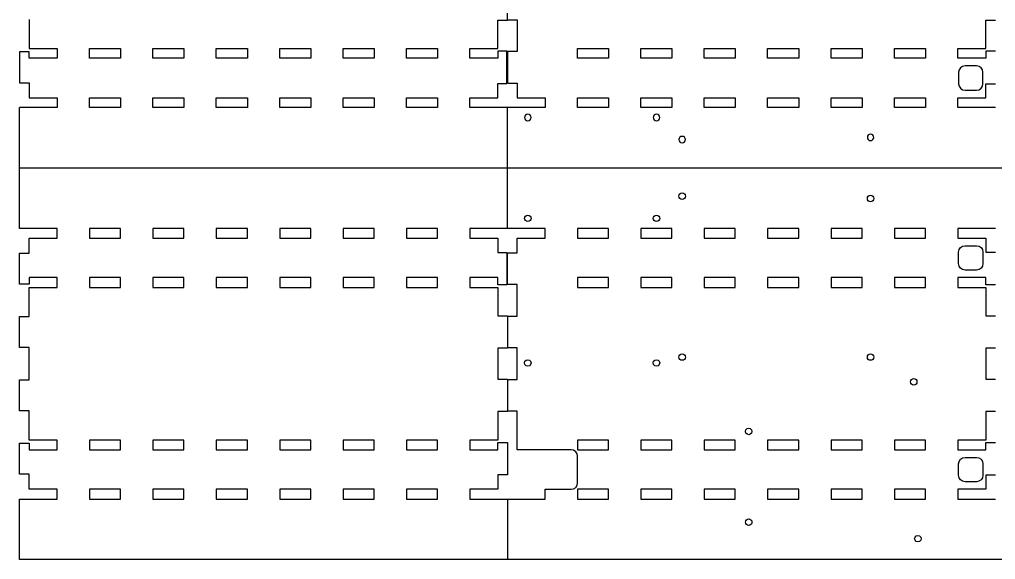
# Model space of a CAD drawing. Extents: x -1 to 935, y 97 to 700.
# Drawn here: x 0.1 to 300.5, y 97.4 to 263.5 of the extents above; entities that cross this region are included whole.
import ezdxf

# ---------------------------------------------------------------- set-up
doc = ezdxf.new("R2010")
doc.units = 0

msp = doc.modelspace()

# ---------------------------------------------------------------- linework, layer by layer
at = {"layer": 'LAYER_1'}
for p, q in [((150.332, 263.393), (150.332, 273.343)), ((3.13234, 263.593), (3.13234, 254.618)), ((147.332, 254.618), (147.332, 263.393)), ((147.332, 263.393), (150.332, 263.393)), ((150.332, 263.492), (153.332, 263.492)), ((153.332, 263.492), (153.332, 253.742)), ((297.531, 254.617), (297.531, 263.392)), ((297.531, 263.392), (300.531, 263.392)), ((3.13234, 253.643), (0.132353, 253.643)), ((0.132353, 253.643), (0.132353, 244.093)), ((3.13234, 254.618), (11.7573, 254.618)), ((3.13234, 251.618), (3.13234, 253.643)), ((11.7573, 254.618), (11.7573, 251.618)), ((21.7073, 254.618), (31.2573, 254.618)), ((21.7073, 251.618), (21.7073, 254.618)), ((21.7073, 254.618), (21.7073, 254.618)), ((31.2573, 254.618), (31.2573, 251.618)), ((41.2073, 251.618), (41.2073, 254.618)), ((41.2073, 254.618), (50.7572, 254.618)), ((50.7572, 254.618), (50.7572, 251.618)), ((60.7072, 254.618), (70.2572, 254.618)), ((60.7072, 251.618), (60.7072, 254.618)), ((60.7072, 254.618), (60.7072, 254.618)), ((70.2572, 254.618), (70.2572, 251.618)), ((80.2072, 251.618), (80.2072, 254.618)), ((80.2072, 254.618), (89.7571, 254.618)), ((89.7571, 254.618), (89.7571, 251.618)), ((89.7571, 254.618), (89.7571, 254.618)), ((99.7071, 251.618), (99.7071, 254.618)), ((99.7071, 254.618), (109.257, 254.618)), ((109.257, 254.618), (109.257, 251.618)), ((109.257, 254.618), (109.257, 254.618)), ((119.207, 251.618), (119.207, 254.618)), ((119.207, 254.618), (128.757, 254.618)), ((128.757, 254.618), (128.757, 251.618)), ((138.707, 251.618), (138.707, 254.618)), ((138.707, 254.618), (147.332, 254.618)), ((150.132, 253.843), (147.332, 253.843)), ((147.332, 253.843), (147.332, 251.618)), ((150.132, 243.893), (150.132, 253.843)), ((153.332, 253.742), (150.332, 253.742)), ((150.332, 253.742), (150.332, 243.992)), ((171.907, 251.617), (171.907, 254.617)), ((171.907, 254.617), (181.457, 254.617)), ((181.457, 254.617), (181.457, 251.617)), ((191.407, 251.617), (191.407, 254.617)), ((191.407, 254.617), (200.957, 254.617)), ((200.957, 254.617), (200.957, 251.617)), ((210.907, 251.617), (210.907, 254.617)), ((210.907, 254.617), (220.457, 254.617)), ((220.457, 254.617), (220.457, 251.617)), ((230.407, 251.617), (230.407, 254.617)), ((230.407, 254.617), (239.957, 254.617)), ((239.957, 254.617), (239.957, 251.617)), ((239.957, 254.617), (239.957, 254.617)), ((249.907, 251.617), (249.907, 254.617)), ((249.907, 254.617), (259.457, 254.617)), ((259.457, 254.617), (259.457, 251.617)), ((259.457, 254.617), (259.457, 254.617)), ((269.407, 254.617), (278.957, 254.617)), ((269.407, 251.617), (269.407, 254.617)), ((269.407, 254.617), (269.407, 254.617)), ((278.957, 254.617), (278.957, 251.617)), ((288.907, 251.617), (288.907, 254.617)), ((288.907, 254.617), (297.531, 254.617)), ((300.531, 253.842), (297.531, 253.842)), ((297.531, 253.842), (297.531, 251.617)), ((11.7573, 251.618), (3.13234, 251.618)), ((31.2573, 251.618), (21.7073, 251.618)), ((50.7572, 251.618), (41.2073, 251.618)), ((41.2073, 251.618), (41.2073, 251.618)), ((70.2572, 251.618), (60.7072, 251.618)), ((89.7571, 251.618), (80.2072, 251.618)), ((109.257, 251.618), (99.7071, 251.618)), ((128.757, 251.618), (119.207, 251.618)), ((119.207, 251.618), (119.207, 251.618)), ((147.332, 251.618), (138.707, 251.618)), ((181.457, 251.617), (171.907, 251.617)), ((181.457, 251.617), (181.457, 251.617)), ((200.957, 251.617), (191.407, 251.617)), ((191.407, 251.617), (191.407, 251.617)), ((220.457, 251.617), (210.907, 251.617)), ((220.457, 251.617), (220.457, 251.617)), ((239.957, 251.617), (230.407, 251.617)), ((259.457, 251.617), (249.907, 251.617)), ((278.957, 251.617), (269.407, 251.617)), ((297.531, 251.617), (288.907, 251.617)), ((289.339094, 248.070672), (289.182, 247.292)), ((289.182, 247.292), (289.182, 243.792)), ((289.7675, 248.706375), (289.339094, 248.070672)), ((290.402906, 249.134891), (289.7675, 248.706375)), ((291.181, 249.292), (290.402906, 249.134891)), ((294.681, 249.292), (291.181, 249.292)), ((295.459672, 249.134891), (294.681, 249.292)), ((296.095375, 248.706375), (295.459672, 249.134891)), ((296.523891, 248.070672), (296.095375, 248.706375)), ((296.681, 247.292), (296.523891, 248.070672)), ((296.681, 243.792), (296.681, 247.292)), ((0.132353, 244.093), (3.13234, 244.093)), ((3.13234, 244.093), (3.13234, 239.468)), ((147.332, 239.468), (147.332, 243.893)), ((147.332, 243.893), (150.132, 243.893)), ((150.332, 243.992), (153.332, 243.992)), ((153.332, 243.992), (153.332, 239.467)), ((289.182, 243.792), (289.339094, 243.01375)), ((296.523891, 243.01375), (296.681, 243.792)), ((297.531, 239.467), (297.531, 243.792)), ((297.531, 243.792), (300.531, 243.792)), ((289.339094, 243.01375), (289.7675, 242.378)), ((289.7675, 242.378), (290.402906, 241.94925)), ((290.402906, 241.94925), (291.181, 241.792)), ((291.181, 241.792), (294.681, 241.792)), ((294.681, 241.792), (295.459672, 241.94925)), ((295.459672, 241.94925), (296.095375, 242.378)), ((296.095375, 242.378), (296.523891, 243.01375)), ((3.13234, 239.468), (11.7573, 239.468)), ((11.7573, 239.468), (11.7573, 236.468)), ((21.7073, 236.468), (21.7073, 239.468)), ((21.7073, 239.468), (31.2573, 239.468)), ((31.2573, 239.468), (31.2573, 236.468)), ((41.2073, 236.468), (41.2073, 239.468)), ((41.2073, 239.468), (50.7572, 239.468)), ((50.7572, 239.468), (50.7572, 236.468)), ((60.7072, 239.468), (70.2572, 239.468)), ((60.7072, 236.468), (60.7072, 239.468)), ((60.7072, 239.468), (60.7072, 239.468)), ((70.2572, 239.468), (70.2572, 236.468)), ((80.2072, 236.468), (80.2072, 239.468)), ((80.2072, 239.468), (89.7571, 239.468)), ((89.7571, 239.468), (89.7571, 236.468)), ((89.7571, 239.468), (89.7571, 239.468)), ((99.7071, 236.468), (99.7071, 239.468)), ((99.7071, 239.468), (109.257, 239.468)), ((109.257, 239.468), (109.257, 236.468)), ((109.257, 239.468), (109.257, 239.468)), ((119.207, 239.468), (128.757, 239.468)), ((119.207, 236.468), (119.207, 239.468)), ((119.207, 239.468), (119.207, 239.468)), ((128.757, 239.468), (128.757, 236.468)), ((138.707, 236.468), (138.707, 239.468)), ((138.707, 239.468), (147.332, 239.468)), ((153.332, 239.467), (161.957, 239.467)), ((161.957, 239.467), (161.957, 236.467)), ((171.907, 236.467), (171.907, 239.467)), ((171.907, 239.467), (181.457, 239.467)), ((181.457, 239.467), (181.457, 236.467)), ((181.457, 239.467), (181.457, 239.467)), ((191.407, 236.467), (191.407, 239.467)), ((191.407, 239.467), (200.957, 239.467)), ((200.957, 239.467), (200.957, 236.467)), ((200.957, 239.467), (200.957, 239.467)), ((210.907, 236.467), (210.907, 239.467)), ((210.907, 239.467), (220.457, 239.467)), ((220.457, 239.467), (220.457, 236.467)), ((220.457, 239.467), (220.457, 239.467)), ((230.407, 236.467), (230.407, 239.467)), ((230.407, 239.467), (239.957, 239.467)), ((239.957, 239.467), (239.957, 236.467)), ((249.907, 236.467), (249.907, 239.467)), ((249.907, 239.467), (259.457, 239.467)), ((259.457, 239.467), (259.457, 236.467)), ((269.407, 236.467), (269.407, 239.467)), ((269.407, 239.467), (278.957, 239.467)), ((278.957, 239.467), (278.957, 236.467)), ((278.957, 239.467), (278.957, 239.467)), ((288.907, 236.467), (288.907, 239.467)), ((288.907, 239.467), (297.531, 239.467)), ((11.7573, 236.468), (0.132353, 236.468)), ((0.132353, 199.267), (0.132353, 236.468)), ((31.2573, 236.468), (21.7073, 236.468)), ((21.7073, 236.468), (21.7073, 236.468)), ((50.7572, 236.468), (41.2073, 236.468)), ((41.2073, 236.468), (41.2073, 236.468)), ((70.2572, 236.468), (60.7072, 236.468)), ((89.7571, 236.468), (80.2072, 236.468)), ((109.257, 236.468), (99.7071, 236.468)), ((128.757, 236.468), (119.207, 236.468)), ((161.957, 236.467), (138.707, 236.468)), ((150.332, 199.267), (150.332, 236.467)), ((156.577, 234.378), (156.188922, 234.298391)), ((156.965078, 234.298391), (156.577, 234.378)), ((181.457, 236.467), (171.907, 236.467)), ((200.957, 236.467), (191.407, 236.467)), ((196.177, 234.378), (195.788922, 234.298391)), ((196.565078, 234.298391), (196.177, 234.378)), ((220.457, 236.467), (210.907, 236.467)), ((239.957, 236.467), (230.407, 236.467)), ((230.407, 236.467), (230.407, 236.467)), ((259.457, 236.467), (249.907, 236.467)), ((249.907, 236.467), (249.907, 236.467)), ((278.957, 236.467), (269.407, 236.467)), ((300.531, 236.467), (288.907, 236.467)), ((155.659141, 233.766422), (155.581, 233.378)), ((155.581, 233.378), (155.659141, 232.99)), ((155.872375, 234.083875), (155.659141, 233.766422)), ((155.659141, 232.99), (155.872375, 232.6725)), ((156.188922, 234.298391), (155.872375, 234.083875)), ((155.872375, 232.6725), (156.188922, 232.45775)), ((156.188922, 232.45775), (156.577, 232.378)), ((156.577, 232.378), (156.965078, 232.45775)), ((157.281625, 234.083875), (156.965078, 234.298391)), ((156.965078, 232.45775), (157.281625, 232.6725)), ((157.494859, 233.766422), (157.281625, 234.083875)), ((157.281625, 232.6725), (157.494859, 232.99)), ((157.573, 233.378), (157.494859, 233.766422)), ((157.494859, 232.99), (157.573, 233.378)), ((195.259141, 233.766422), (195.181, 233.378)), ((195.181, 233.378), (195.259141, 232.99)), ((195.472375, 234.083875), (195.259141, 233.766422)), ((195.259141, 232.99), (195.472375, 232.6725)), ((195.788922, 234.298391), (195.472375, 234.083875)), ((195.472375, 232.6725), (195.788922, 232.45775)), ((195.788922, 232.45775), (196.177, 232.378)), ((196.177, 232.378), (196.565078, 232.45775)), ((196.881625, 234.083875), (196.565078, 234.298391)), ((196.565078, 232.45775), (196.881625, 232.6725)), ((197.094859, 233.766422), (196.881625, 234.083875)), ((196.881625, 232.6725), (197.094859, 232.99)), ((197.173, 233.378), (197.094859, 233.766422)), ((197.094859, 232.99), (197.173, 233.378)), ((203.172625, 226.967547), (203.094, 226.578)), ((203.094, 226.578), (203.172625, 226.188875)), ((203.387, 227.285375), (203.172625, 226.967547)), ((203.172625, 226.188875), (203.387, 225.871)), ((203.704875, 227.499516), (203.387, 227.285375)), ((203.387, 225.871), (203.704875, 225.656625)), ((204.094, 227.578), (203.704875, 227.499516)), ((203.704875, 225.656625), (204.094, 225.578)), ((204.483547, 227.499516), (204.094, 227.578)), ((204.094, 225.578), (204.483547, 225.656625)), ((204.801375, 227.285375), (204.483547, 227.499516)), ((204.483547, 225.656625), (204.801375, 225.871)), ((205.015516, 226.967547), (204.801375, 227.285375)), ((204.801375, 225.871), (205.015516, 226.188875)), ((205.094, 226.578), (205.015516, 226.967547)), ((205.015516, 226.188875), (205.094, 226.578)), ((261.168625, 227.667547), (261.09, 227.278)), ((261.09, 227.278), (261.168625, 226.888875)), ((261.383, 227.985375), (261.168625, 227.667547)), ((261.168625, 226.888875), (261.383, 226.571)), ((261.700875, 228.199516), (261.383, 227.985375)), ((261.383, 226.571), (261.700875, 226.356625)), ((262.09, 228.278), (261.700875, 228.199516)), ((261.700875, 226.356625), (262.09, 226.278)), ((262.479125, 228.199516), (262.09, 228.278)), ((262.09, 226.278), (262.479125, 226.356625)), ((262.797, 227.985375), (262.479125, 228.199516)), ((262.479125, 226.356625), (262.797, 226.571)), ((263.011375, 227.667547), (262.797, 227.985375)), ((262.797, 226.571), (263.011375, 226.888875)), ((263.09, 227.278), (263.011375, 227.667547)), ((263.011375, 226.888875), (263.09, 227.278)), ((0.132353, 217.867), (314.851, 217.868)), ((203.094, 209.156), (203.172625, 209.545125)), ((203.172625, 208.766453), (203.094, 209.156)), ((203.172625, 209.545125), (203.387, 209.863)), ((203.387, 208.448625), (203.172625, 208.766453)), ((203.387, 209.863), (203.704875, 210.077375)), ((203.704875, 208.234484), (203.387, 208.448625)), ((203.704875, 210.077375), (204.094, 210.156)), ((204.094, 208.156), (203.704875, 208.234484)), ((204.094, 210.156), (204.483547, 210.077375)), ((204.483547, 208.234484), (204.094, 208.156)), ((204.483547, 210.077375), (204.801375, 209.863)), ((204.801375, 208.448625), (204.483547, 208.234484)), ((204.801375, 209.863), (205.015516, 209.545125)), ((205.015516, 208.766453), (204.801375, 208.448625)), ((205.015516, 209.545125), (205.094, 209.156)), ((205.094, 209.156), (205.015516, 208.766453)), ((261.09, 208.456), (261.168625, 208.845125)), ((261.168625, 208.066453), (261.09, 208.456)), ((261.168625, 208.845125), (261.383, 209.163)), ((261.383, 207.748625), (261.168625, 208.066453)), ((261.383, 209.163), (261.700875, 209.377375)), ((261.700875, 207.534484), (261.383, 207.748625)), ((261.700875, 209.377375), (262.09, 209.456)), ((262.09, 207.456), (261.700875, 207.534484)), ((262.09, 209.456), (262.479125, 209.377375)), ((262.479125, 207.534484), (262.09, 207.456)), ((262.479125, 209.377375), (262.797, 209.163)), ((262.797, 207.748625), (262.479125, 207.534484)), ((262.797, 209.163), (263.011375, 208.845125)), ((263.011375, 208.066453), (262.797, 207.748625)), ((263.011375, 208.845125), (263.09, 208.456)), ((263.09, 208.456), (263.011375, 208.066453)), ((155.581, 202.356), (155.659141, 202.744422)), ((155.659141, 201.967578), (155.581, 202.356)), ((155.659141, 202.744422), (155.872375, 203.061875)), ((155.872375, 201.650125), (155.659141, 201.967578)), ((155.872375, 203.061875), (156.188922, 203.276391)), ((156.188922, 201.435609), (155.872375, 201.650125)), ((156.188922, 203.276391), (156.577, 203.356)), ((156.577, 201.356), (156.188922, 201.435609)), ((156.577, 203.356), (156.965078, 203.276391)), ((156.965078, 201.435609), (156.577, 201.356)), ((156.965078, 203.276391), (157.281625, 203.061875)), ((157.281625, 201.650125), (156.965078, 201.435609)), ((157.281625, 203.061875), (157.494859, 202.744422)), ((157.494859, 201.967578), (157.281625, 201.650125)), ((157.494859, 202.744422), (157.573, 202.356)), ((157.573, 202.356), (157.494859, 201.967578)), ((195.181, 202.356), (195.259141, 202.744422)), ((195.259141, 201.967578), (195.181, 202.356)), ((195.259141, 202.744422), (195.472375, 203.061875)), ((195.472375, 201.650125), (195.259141, 201.967578)), ((195.472375, 203.061875), (195.788922, 203.276391)), ((195.788922, 201.435609), (195.472375, 201.650125)), ((195.788922, 203.276391), (196.177, 203.356)), ((196.177, 201.356), (195.788922, 201.435609)), ((196.177, 203.356), (196.565078, 203.276391)), ((196.565078, 201.435609), (196.177, 201.356)), ((196.565078, 203.276391), (196.881625, 203.061875)), ((196.881625, 201.650125), (196.565078, 201.435609)), ((196.881625, 203.061875), (197.094859, 202.744422)), ((197.094859, 201.967578), (196.881625, 201.650125)), ((197.094859, 202.744422), (197.173, 202.356)), ((197.173, 202.356), (197.094859, 201.967578)), ((11.7573, 199.267), (0.132353, 199.267)), ((11.7573, 196.267), (11.7573, 199.267)), ((21.7073, 199.267), (21.7073, 196.267)), ((31.2573, 199.267), (21.7073, 199.267)), ((21.7073, 199.267), (21.7073, 199.267)), ((31.2573, 196.267), (31.2573, 199.267)), ((41.2073, 199.267), (41.2073, 196.267)), ((50.7572, 199.267), (41.2073, 199.267)), ((41.2073, 199.267), (41.2073, 199.267)), ((50.7572, 196.267), (50.7572, 199.267)), ((70.2572, 199.267), (60.7072, 199.267)), ((60.7072, 199.267), (60.7072, 196.267)), ((70.2572, 196.267), (70.2572, 199.267)), ((89.7571, 199.267), (80.2072, 199.267)), ((80.2072, 199.267), (80.2072, 196.267)), ((89.7571, 196.267), (89.7571, 199.267)), ((109.257, 199.267), (99.7071, 199.267)), ((99.7071, 199.267), (99.7071, 196.267)), ((109.257, 196.267), (109.257, 199.267)), ((128.757, 199.267), (119.207, 199.267)), ((119.207, 199.267), (119.207, 196.267)), ((128.757, 196.267), (128.757, 199.267)), ((161.957, 199.267), (138.707, 199.267)), ((138.707, 199.267), (138.707, 196.267)), ((161.957, 196.267), (161.957, 199.267)), ((181.457, 199.267), (171.907, 199.267)), ((171.907, 199.267), (171.907, 196.267)), ((181.457, 196.267), (181.457, 199.267)), ((200.957, 199.267), (191.407, 199.267)), ((191.407, 199.267), (191.407, 196.267)), ((200.957, 196.267), (200.957, 199.267)), ((220.457, 199.267), (210.907, 199.267)), ((210.907, 199.267), (210.907, 196.267)), ((220.457, 196.267), (220.457, 199.267)), ((230.407, 199.267), (230.407, 196.267)), ((239.957, 199.267), (230.407, 199.267)), ((230.407, 199.267), (230.407, 199.267)), ((239.957, 196.267), (239.957, 199.267)), ((249.907, 199.267), (249.907, 196.267)), ((259.457, 199.267), (249.907, 199.267)), ((249.907, 199.267), (249.907, 199.267)), ((259.457, 196.267), (259.457, 199.267)), ((278.957, 199.267), (269.407, 199.267)), ((269.407, 199.267), (269.407, 196.267)), ((278.957, 196.267), (278.957, 199.267)), ((300.531, 199.267), (288.907, 199.267)), ((288.907, 199.267), (288.907, 196.267)), ((3.13234, 191.642), (3.13234, 196.267)), ((3.13234, 196.267), (11.7573, 196.267)), ((21.7073, 196.267), (31.2573, 196.267)), ((41.2073, 196.267), (50.7572, 196.267)), ((60.7072, 196.267), (70.2572, 196.267)), ((60.7072, 196.267), (60.7072, 196.267)), ((80.2072, 196.267), (89.7571, 196.267)), ((89.7571, 196.267), (89.7571, 196.267)), ((99.7071, 196.267), (109.257, 196.267)), ((109.257, 196.267), (109.257, 196.267)), ((119.207, 196.267), (128.757, 196.267)), ((119.207, 196.267), (119.207, 196.267)), ((138.707, 196.267), (147.332, 196.267)), ((147.332, 196.267), (147.332, 191.842)), ((153.332, 191.742), (153.332, 196.267)), ((153.332, 196.267), (161.957, 196.267)), ((171.907, 196.267), (181.457, 196.267)), ((181.457, 196.267), (181.457, 196.267)), ((191.407, 196.267), (200.957, 196.267)), ((200.957, 196.267), (200.957, 196.267)), ((210.907, 196.267), (220.457, 196.267)), ((220.457, 196.267), (220.457, 196.267)), ((230.407, 196.267), (239.957, 196.267)), ((249.907, 196.267), (259.457, 196.267)), ((269.407, 196.267), (278.957, 196.267)), ((278.957, 196.267), (278.957, 196.267)), ((288.907, 196.267), (297.531, 196.267)), ((297.531, 196.267), (297.531, 191.942)), ((289.182, 191.942), (289.339094, 192.72025)), ((289.339094, 192.72025), (289.7675, 193.356)), ((289.7675, 193.356), (290.402906, 193.78475)), ((290.402906, 193.78475), (291.181, 193.942)), ((291.181, 193.942), (294.681, 193.942)), ((294.681, 193.942), (295.459672, 193.78475)), ((295.459672, 193.78475), (296.095375, 193.356)), ((296.095375, 193.356), (296.523891, 192.72025)), ((296.523891, 192.72025), (296.681, 191.942)), ((0.132353, 182.092), (0.132353, 191.642)), ((0.132353, 191.642), (3.13234, 191.642)), ((147.332, 191.842), (150.132, 191.842)), ((150.132, 191.842), (150.132, 181.892)), ((150.332, 181.992), (150.332, 191.742)), ((150.332, 191.742), (153.332, 191.742)), ((289.182, 188.442), (289.182, 191.942)), ((296.681, 191.942), (296.681, 188.442)), ((297.531, 191.942), (300.531, 191.942)), ((289.339094, 187.663328), (289.182, 188.442)), ((289.7675, 187.027625), (289.339094, 187.663328)), ((290.402906, 186.599109), (289.7675, 187.027625)), ((291.181, 186.442), (290.402906, 186.599109)), ((294.681, 186.442), (291.181, 186.442)), ((295.459672, 186.599109), (294.681, 186.442)), ((296.095375, 187.027625), (295.459672, 186.599109)), ((296.523891, 187.663328), (296.095375, 187.027625)), ((296.681, 188.442), (296.523891, 187.663328)), ((11.7573, 184.117), (3.13234, 184.117)), ((3.13234, 184.117), (3.13234, 182.092)), ((11.7573, 181.117), (11.7573, 184.117)), ((31.2573, 184.117), (21.7073, 184.117)), ((21.7073, 184.117), (21.7073, 181.117)), ((31.2573, 181.117), (31.2573, 184.117)), ((41.2073, 184.117), (41.2073, 181.117)), ((50.7572, 184.117), (41.2073, 184.117)), ((41.2073, 184.117), (41.2073, 184.117)), ((50.7572, 181.117), (50.7572, 184.117)), ((70.2572, 184.117), (60.7072, 184.117)), ((60.7072, 184.117), (60.7072, 181.117)), ((70.2572, 181.117), (70.2572, 184.117)), ((89.7571, 184.117), (80.2072, 184.117)), ((80.2072, 184.117), (80.2072, 181.117)), ((89.7571, 181.117), (89.7571, 184.117)), ((109.257, 184.117), (99.7071, 184.117)), ((99.7071, 184.117), (99.7071, 181.117)), ((109.257, 181.117), (109.257, 184.117)), ((119.207, 184.117), (119.207, 181.117)), ((128.757, 184.117), (119.207, 184.117)), ((119.207, 184.117), (119.207, 184.117)), ((128.757, 181.117), (128.757, 184.117)), ((147.332, 184.117), (138.707, 184.117)), ((138.707, 184.117), (138.707, 181.117)), ((147.332, 181.892), (147.332, 184.117)), ((181.457, 184.117), (171.907, 184.117)), ((171.907, 184.117), (171.907, 181.117)), ((181.457, 181.117), (181.457, 184.117)), ((181.457, 184.117), (181.457, 184.117)), ((191.407, 184.117), (191.407, 181.117)), ((200.957, 184.117), (191.407, 184.117)), ((191.407, 184.117), (191.407, 184.117)), ((200.957, 181.117), (200.957, 184.117)), ((220.457, 184.117), (210.907, 184.117)), ((210.907, 184.117), (210.907, 181.117)), ((220.457, 181.117), (220.457, 184.117)), ((220.457, 184.117), (220.457, 184.117)), ((239.957, 184.117), (230.407, 184.117)), ((230.407, 184.117), (230.407, 181.117)), ((239.957, 181.117), (239.957, 184.117)), ((259.457, 184.117), (249.907, 184.117)), ((249.907, 184.117), (249.907, 181.117)), ((259.457, 181.117), (259.457, 184.117)), ((278.957, 184.117), (269.407, 184.117)), ((269.407, 184.117), (269.407, 181.117)), ((278.957, 181.117), (278.957, 184.117)), ((297.531, 184.117), (288.907, 184.117)), ((288.907, 184.117), (288.907, 181.117)), ((297.531, 181.892), (297.531, 184.117)), ((3.13234, 182.092), (0.132353, 182.092)), ((3.13234, 172.142), (3.13234, 181.117)), ((3.13234, 181.117), (11.7573, 181.117)), ((21.7073, 181.117), (31.2573, 181.117)), ((21.7073, 181.117), (21.7073, 181.117)), ((41.2073, 181.117), (50.7572, 181.117)), ((60.7072, 181.117), (70.2572, 181.117)), ((60.7072, 181.117), (60.7072, 181.117)), ((80.2072, 181.117), (89.7571, 181.117)), ((89.7571, 181.117), (89.7571, 181.117)), ((99.7071, 181.117), (109.257, 181.117)), ((109.257, 181.117), (109.257, 181.117)), ((119.207, 181.117), (128.757, 181.117)), ((138.707, 181.117), (147.332, 181.117)), ((150.132, 181.892), (147.332, 181.892)), ((147.332, 181.117), (147.332, 172.342)), ((153.332, 181.992), (150.332, 181.992)), ((153.332, 172.242), (153.332, 181.992)), ((171.907, 181.117), (181.457, 181.117)), ((191.407, 181.117), (200.957, 181.117)), ((210.907, 181.117), (220.457, 181.117)), ((230.407, 181.117), (239.957, 181.117)), ((239.957, 181.117), (239.957, 181.117)), ((249.907, 181.117), (259.457, 181.117)), ((259.457, 181.117), (259.457, 181.117)), ((269.407, 181.117), (278.957, 181.117)), ((269.407, 181.117), (269.407, 181.117)), ((288.907, 181.117), (297.531, 181.117)), ((300.531, 181.892), (297.531, 181.892)), ((297.531, 181.117), (297.531, 172.342)), ((0.132353, 162.592), (0.132353, 172.142)), ((0.132353, 172.142), (3.13234, 172.142)), ((147.332, 172.342), (150.332, 172.342)), ((150.332, 172.342), (150.332, 162.392)), ((150.332, 172.242), (153.332, 172.242)), ((297.531, 172.342), (300.531, 172.342)), ((3.13234, 162.592), (0.132353, 162.592)), ((3.13234, 152.642), (3.13234, 162.592)), ((150.332, 162.392), (147.332, 162.392)), ((147.332, 162.392), (147.332, 152.842)), ((153.332, 162.492), (150.332, 162.492)), ((153.332, 152.742), (153.332, 162.492)), ((300.531, 162.392), (297.531, 162.392)), ((297.531, 162.392), (297.531, 152.842)), ((203.091, 159.656), (203.169469, 160.044984)), ((203.169469, 159.267016), (203.091, 159.656)), ((203.169469, 160.044984), (203.3835, 160.362625)), ((203.3835, 158.949375), (203.169469, 159.267016)), ((203.3835, 160.362625), (203.701031, 160.576953)), ((203.701031, 160.576953), (204.09, 160.656)), ((204.09, 160.656), (204.478969, 160.576953)), ((204.478969, 160.576953), (204.7965, 160.362625)), ((204.7965, 160.362625), (205.010531, 160.044984)), ((205.010531, 159.267016), (204.7965, 158.949375)), ((205.010531, 160.044984), (205.089, 159.656)), ((205.089, 159.656), (205.010531, 159.267016)), ((261.091, 159.656), (261.169469, 160.044984)), ((261.169469, 159.267016), (261.091, 159.656)), ((261.169469, 160.044984), (261.3835, 160.362625)), ((261.3835, 158.949375), (261.169469, 159.267016)), ((261.3835, 160.362625), (261.701031, 160.576953)), ((261.701031, 160.576953), (262.09, 160.656)), ((262.09, 160.656), (262.478969, 160.576953)), ((262.478969, 160.576953), (262.7965, 160.362625)), ((262.7965, 160.362625), (263.010531, 160.044984)), ((263.010531, 159.267016), (262.7965, 158.949375)), ((263.010531, 160.044984), (263.089, 159.656)), ((263.089, 159.656), (263.010531, 159.267016)), ((155.57675, 157.856), (155.711, 158.356)), ((155.711, 157.356), (155.57675, 157.856)), ((155.711, 158.356), (156.07725, 158.721875)), ((156.07725, 156.990125), (155.711, 157.356)), ((156.07725, 158.721875), (156.577, 158.856)), ((156.577, 156.856), (156.07725, 156.990125)), ((156.577, 158.856), (157.07675, 158.721875)), ((157.07675, 156.990125), (156.577, 156.856)), ((157.07675, 158.721875), (157.443, 158.356)), ((157.443, 157.356), (157.07675, 156.990125)), ((157.443, 158.356), (157.57725, 157.856)), ((157.57725, 157.856), (157.443, 157.356)), ((195.17275, 157.856), (195.307, 158.356)), ((195.307, 157.356), (195.17275, 157.856)), ((195.307, 158.356), (195.67325, 158.721875)), ((195.67325, 156.990125), (195.307, 157.356)), ((195.67325, 158.721875), (196.173, 158.856)), ((196.173, 156.856), (195.67325, 156.990125)), ((196.173, 158.856), (196.67275, 158.721875)), ((196.67275, 156.990125), (196.173, 156.856)), ((196.67275, 158.721875), (197.039, 158.356)), ((197.039, 157.356), (196.67275, 156.990125)), ((197.039, 158.356), (197.17325, 157.856)), ((197.17325, 157.856), (197.039, 157.356)), ((203.701031, 158.735047), (203.3835, 158.949375)), ((204.09, 158.656), (203.701031, 158.735047)), ((204.478969, 158.735047), (204.09, 158.656)), ((204.7965, 158.949375), (204.478969, 158.735047)), ((261.701031, 158.735047), (261.3835, 158.949375)), ((262.09, 158.656), (261.701031, 158.735047)), ((262.478969, 158.735047), (262.09, 158.656)), ((262.7965, 158.949375), (262.478969, 158.735047)), ((0.132353, 143.092), (0.132353, 152.642)), ((0.132353, 152.642), (3.13234, 152.642)), ((147.332, 152.842), (150.332, 152.842)), ((150.332, 152.842), (150.332, 142.892)), ((150.332, 152.742), (153.332, 152.742)), ((274.373, 152.017), (274.451469, 152.405984)), ((274.451469, 151.628016), (274.373, 152.017)), ((274.451469, 152.405984), (274.6655, 152.723625)), ((274.6655, 151.310375), (274.451469, 151.628016)), ((274.6655, 152.723625), (274.983031, 152.937953)), ((274.983031, 151.096047), (274.6655, 151.310375)), ((274.983031, 152.937953), (275.372, 153.017)), ((275.372, 151.017), (274.983031, 151.096047)), ((275.372, 153.017), (275.760969, 152.937953)), ((275.760969, 151.096047), (275.372, 151.017)), ((275.760969, 152.937953), (276.0785, 152.723625)), ((276.0785, 151.310375), (275.760969, 151.096047)), ((276.0785, 152.723625), (276.292531, 152.405984)), ((276.292531, 151.628016), (276.0785, 151.310375)), ((276.292531, 152.405984), (276.371, 152.017)), ((276.371, 152.017), (276.292531, 151.628016)), ((297.531, 152.842), (300.531, 152.842)), ((3.13234, 143.092), (0.132353, 143.092)), ((3.13234, 134.117), (3.13234, 143.092)), ((150.332, 142.892), (147.332, 142.892)), ((147.332, 142.892), (147.332, 134.117)), ((153.332, 142.992), (150.332, 142.992)), ((153.332, 131.117), (153.332, 142.992)), ((300.531, 142.892), (297.531, 142.892)), ((297.531, 142.892), (297.531, 134.117)), ((223.57175, 136.777375), (223.706, 137.277)), ((223.706, 136.277), (223.57175, 136.777375)), ((223.706, 137.277), (224.07225, 137.64325)), ((224.07225, 135.911125), (223.706, 136.277)), ((224.07225, 137.64325), (224.572, 137.777)), ((224.572, 135.777), (224.07225, 135.911125)), ((224.572, 137.777), (225.072125, 137.64325)), ((225.072125, 135.911125), (224.572, 135.777)), ((225.072125, 137.64325), (225.438, 137.277)), ((225.438, 136.277), (225.072125, 135.911125)), ((225.438, 137.277), (225.57225, 136.777375)), ((225.57225, 136.777375), (225.438, 136.277)), ((0.132353, 123.592), (0.132353, 133.142)), ((0.132353, 133.142), (3.13234, 133.142)), ((11.7573, 134.117), (3.13234, 134.117)), ((3.13234, 133.142), (3.13234, 131.117)), ((11.7573, 131.117), (11.7573, 134.117)), ((31.2573, 134.117), (21.7073, 134.117)), ((21.7073, 134.117), (21.7073, 131.117)), ((31.2573, 131.117), (31.2573, 134.117)), ((31.2573, 134.117), (31.2573, 134.117)), ((50.7572, 134.117), (41.2073, 134.117)), ((41.2073, 134.117), (41.2073, 131.117)), ((50.7572, 131.117), (50.7572, 134.117)), ((70.2572, 134.117), (60.7072, 134.117)), ((60.7072, 134.117), (60.7072, 131.117)), ((70.2572, 131.117), (70.2572, 134.117)), ((89.7571, 134.117), (80.2072, 134.117)), ((80.2072, 134.117), (80.2072, 131.117)), ((89.7571, 131.117), (89.7571, 134.117)), ((89.7571, 134.117), (89.7571, 134.117)), ((109.257, 134.117), (99.7071, 134.117)), ((99.7071, 134.117), (99.7071, 131.117)), ((109.257, 131.117), (109.257, 134.117)), ((128.757, 134.117), (119.207, 134.117)), ((119.207, 134.117), (119.207, 131.117)), ((128.757, 131.117), (128.757, 134.117)), ((128.757, 134.117), (128.757, 134.117)), ((147.332, 134.117), (138.707, 134.117)), ((138.707, 134.117), (138.707, 131.117)), ((147.332, 131.117), (147.332, 133.342)), ((147.332, 133.342), (150.332, 133.342)), ((150.332, 133.342), (150.332, 123.392)), ((171.907, 134.117), (171.907, 131.117)), ((181.457, 134.117), (171.907, 134.117)), ((171.907, 134.117), (171.907, 134.117)), ((181.457, 131.117), (181.457, 134.117)), ((200.957, 134.117), (191.407, 134.117)), ((191.407, 134.117), (191.407, 131.117)), ((200.957, 131.117), (200.957, 134.117)), ((220.457, 134.117), (210.907, 134.117)), ((210.907, 134.117), (210.907, 131.117)), ((220.457, 131.117), (220.457, 134.117)), ((220.457, 134.117), (220.457, 134.117)), ((239.957, 134.117), (230.407, 134.117)), ((230.407, 134.117), (230.407, 131.117)), ((239.957, 131.117), (239.957, 134.117)), ((259.457, 134.117), (249.907, 134.117)), ((249.907, 134.117), (249.907, 131.117)), ((259.457, 131.117), (259.457, 134.117)), ((259.457, 134.117), (259.457, 134.117)), ((278.957, 134.117), (269.407, 134.117)), ((269.407, 134.117), (269.407, 131.117)), ((278.957, 131.117), (278.957, 134.117)), ((297.531, 134.117), (288.907, 134.117)), ((288.907, 134.117), (288.907, 131.117)), ((297.531, 131.117), (297.531, 133.342)), ((297.531, 133.342), (300.531, 133.342)), ((3.13234, 131.117), (11.7573, 131.117)), ((21.7073, 131.117), (31.2573, 131.117)), ((41.2073, 131.117), (50.7572, 131.117)), ((41.2073, 131.117), (41.2073, 131.117)), ((60.7072, 131.117), (70.2572, 131.117)), ((60.7072, 131.117), (60.7072, 131.117)), ((80.2072, 131.117), (89.7571, 131.117)), ((99.7071, 131.117), (109.257, 131.117)), ((109.257, 131.117), (109.257, 131.117)), ((119.207, 131.117), (128.757, 131.117)), ((138.707, 131.117), (147.332, 131.117)), ((169.907, 131.117), (153.332, 131.117)), ((170.672125, 130.964625), (169.907, 131.117)), ((171.321, 130.531), (170.672125, 130.964625)), ((171.754625, 129.882125), (171.321, 130.531)), ((171.907, 129.117), (171.754625, 129.882125)), ((171.907, 131.117), (181.457, 131.117)), ((191.407, 131.117), (200.957, 131.117)), ((200.957, 131.117), (200.957, 131.117)), ((210.907, 131.117), (220.457, 131.117)), ((230.407, 131.117), (239.957, 131.117)), ((230.407, 131.117), (230.407, 131.117)), ((249.907, 131.117), (259.457, 131.117)), ((269.407, 131.117), (278.957, 131.117)), ((278.957, 131.117), (278.957, 131.117)), ((288.907, 131.117), (297.531, 131.117)), ((171.907, 120.967), (171.907, 129.117)), ((289.182, 126.792), (289.3335, 127.557125)), ((289.182, 123.292), (289.182, 126.792)), ((289.3335, 127.557125), (289.767, 128.206)), ((289.767, 128.206), (290.415875, 128.639625)), ((290.415875, 128.639625), (291.181, 128.792)), ((291.181, 128.792), (294.681, 128.792)), ((294.681, 128.792), (295.447, 128.639625)), ((295.447, 128.639625), (296.096, 128.206)), ((296.096, 128.206), (296.529125, 127.557125)), ((296.529125, 127.557125), (296.681, 126.792)), ((296.681, 126.792), (296.681, 123.292)), ((3.13234, 123.592), (0.132353, 123.592)), ((3.13234, 118.967), (3.13234, 123.592)), ((150.332, 123.392), (147.332, 123.392)), ((147.332, 123.392), (147.332, 118.967)), ((289.3335, 122.5265), (289.182, 123.292)), ((296.681, 123.292), (296.529125, 122.5265)), ((300.531, 123.292), (297.531, 123.292)), ((297.531, 123.292), (297.531, 118.967)), ((171.321, 119.553), (171.754625, 120.2015)), ((171.754625, 120.2015), (171.907, 120.967)), ((289.767, 121.878), (289.3335, 122.5265)), ((290.415875, 121.444375), (289.767, 121.878)), ((291.181, 121.292), (290.415875, 121.444375)), ((294.681, 121.292), (291.181, 121.292)), ((295.447, 121.444375), (294.681, 121.292)), ((296.096, 121.878), (295.447, 121.444375)), ((296.529125, 122.5265), (296.096, 121.878)), ((11.7573, 118.967), (3.13234, 118.967)), ((11.7573, 115.967), (11.7573, 118.967)), ((31.2573, 118.967), (21.7073, 118.967)), ((21.7073, 118.967), (21.7073, 115.967)), ((31.2573, 115.967), (31.2573, 118.967)), ((41.2073, 118.967), (41.2073, 115.967)), ((50.7572, 118.967), (41.2073, 118.967)), ((41.2073, 118.967), (41.2073, 118.967)), ((50.7572, 115.967), (50.7572, 118.967)), ((70.2572, 118.967), (60.7072, 118.967)), ((60.7072, 118.967), (60.7072, 115.967)), ((70.2572, 115.967), (70.2572, 118.967)), ((89.7571, 118.967), (80.2072, 118.967)), ((80.2072, 118.967), (80.2072, 115.967)), ((89.7571, 115.967), (89.7571, 118.967)), ((89.7571, 118.967), (89.7571, 118.967)), ((109.257, 118.967), (99.7071, 118.967)), ((99.7071, 118.967), (99.7071, 115.967)), ((109.257, 115.967), (109.257, 118.967)), ((109.257, 118.967), (109.257, 118.967)), ((119.207, 118.967), (119.207, 115.967)), ((128.757, 118.967), (119.207, 118.967)), ((119.207, 118.967), (119.207, 118.967)), ((128.757, 115.967), (128.757, 118.967)), ((147.332, 118.967), (138.707, 118.967)), ((138.707, 118.967), (138.707, 115.967)), ((161.957, 115.967), (161.957, 118.967)), ((161.957, 118.967), (169.907, 118.967)), ((169.907, 118.967), (170.672125, 119.119375)), ((170.672125, 119.119375), (171.321, 119.553)), ((171.907, 118.967), (171.907, 115.967)), ((181.457, 118.967), (171.907, 118.967)), ((171.907, 118.967), (171.907, 118.967)), ((181.457, 115.967), (181.457, 118.967)), ((200.957, 118.967), (191.407, 118.967)), ((191.407, 118.967), (191.407, 115.967)), ((200.957, 115.967), (200.957, 118.967)), ((220.457, 118.967), (210.907, 118.967)), ((210.907, 118.967), (210.907, 115.967)), ((220.457, 115.967), (220.457, 118.967)), ((230.407, 118.967), (230.407, 115.967)), ((239.957, 118.967), (230.407, 118.967)), ((230.407, 118.967), (230.407, 118.967)), ((239.957, 115.967), (239.957, 118.967)), ((259.457, 118.967), (249.907, 118.967)), ((249.907, 118.967), (249.907, 115.967)), ((259.457, 115.967), (259.457, 118.967)), ((278.957, 118.967), (269.407, 118.967)), ((269.407, 118.967), (269.407, 115.967)), ((278.957, 115.967), (278.957, 118.967)), ((297.531, 118.967), (288.907, 118.967)), ((288.907, 118.967), (288.907, 115.967)), ((0.132353, 97.3674), (0.132353, 115.967)), ((0.132353, 115.967), (11.7573, 115.967)), ((21.7073, 115.967), (31.2573, 115.967)), ((21.7073, 115.967), (21.7073, 115.967)), ((41.2073, 115.967), (50.7572, 115.967)), ((60.7072, 115.967), (70.2572, 115.967)), ((60.7072, 115.967), (60.7072, 115.967)), ((80.2072, 115.967), (89.7571, 115.967)), ((99.7071, 115.967), (109.257, 115.967)), ((119.207, 115.967), (128.757, 115.967)), ((138.707, 115.967), (161.957, 115.967)), ((150.332, 115.967), (150.332, 97.3674)), ((171.907, 115.967), (181.457, 115.967)), ((191.407, 115.967), (200.957, 115.967)), ((191.407, 115.967), (191.407, 115.967)), ((210.907, 115.967), (220.457, 115.967)), ((220.457, 115.967), (220.457, 115.967)), ((230.407, 115.967), (239.957, 115.967)), ((249.907, 115.967), (259.457, 115.967)), ((249.907, 115.967), (249.907, 115.967)), ((269.407, 115.967), (278.957, 115.967)), ((278.957, 115.967), (278.957, 115.967)), ((288.907, 115.967), (300.531, 115.967)), ((223.574, 108.838), (223.652469, 109.226562)), ((223.652469, 108.448875), (223.574, 108.838)), ((223.652469, 109.226562), (223.8665, 109.54425)), ((223.8665, 108.131), (223.652469, 108.448875)), ((223.8665, 109.54425), (224.184031, 109.758813)), ((224.184031, 109.758813), (224.573, 109.838)), ((224.573, 109.838), (224.961391, 109.758813)), ((224.961391, 109.758813), (225.278625, 109.54425)), ((225.278625, 109.54425), (225.492547, 109.226562)), ((225.492547, 108.448875), (225.278625, 108.131)), ((225.492547, 109.226562), (225.571, 108.838)), ((225.571, 108.838), (225.492547, 108.448875)), ((224.184031, 107.916625), (223.8665, 108.131)), ((224.573, 107.838), (224.184031, 107.916625)), ((224.961391, 107.916625), (224.573, 107.838)), ((225.278625, 108.131), (224.961391, 107.916625)), ((275.64175, 103.764625), (275.776, 104.265)), ((275.776, 103.265), (275.64175, 103.764625)), ((275.776, 104.265), (276.1415, 104.630875)), ((276.1415, 102.89875), (275.776, 103.265)), ((276.1415, 104.630875), (276.642, 104.765)), ((276.642, 102.765), (276.1415, 102.89875)), ((276.642, 104.765), (277.14175, 104.630875)), ((277.14175, 102.89875), (276.642, 102.765)), ((277.14175, 104.630875), (277.508, 104.265)), ((277.508, 103.265), (277.14175, 102.89875)), ((277.508, 104.265), (277.6415, 103.764625)), ((277.6415, 103.764625), (277.508, 103.265)), ((314.851, 97.3676), (0.132353, 97.3674))]:
    msp.add_line(p, q, dxfattribs=at)

doc.saveas('drawing.dxf')
